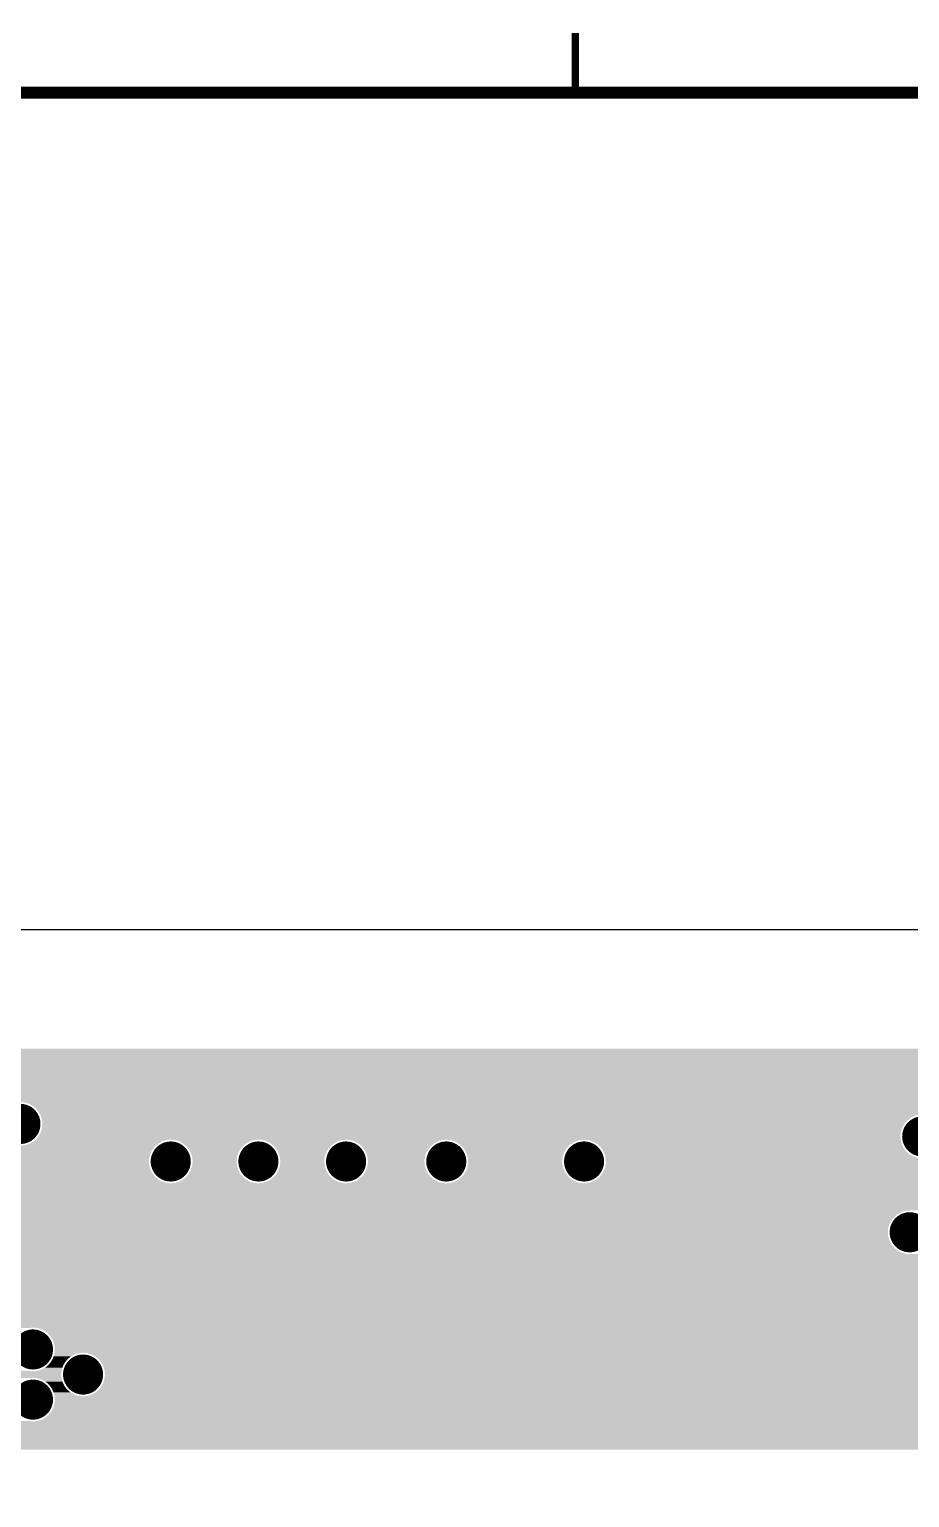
# Model space of a CAD drawing. Extents: x 295 to 953, y 10 to 290.
# Drawn here: x 712.9 to 749.7, y 226.3 to 287.6 of the extents above; entities that cross this region are included whole.
import ezdxf

# ---------------------------------------------------------------- set-up
doc = ezdxf.new("R2010")
doc.units = 0
doc.header["$LTSCALE"] = 5
doc.header["$MEASUREMENT"] = 0
doc.layers.get('0').update_dxf_attribs({"linetype": 'CONTINUOUS', "lineweight": 25})
doc.layers.add('테두리', color=3, linetype='CONTINUOUS')

# ---------------------------------------------------------------- blocks, each defined once
blk = doc.blocks.new('C')
at = {"layer": '테두리'}
for points, const_width in [([(258.75, 287.5), (258.75, 285)], 0.3), ([(15, 285), (15, 15), (405, 15), (405, 285), (15, 285)], 0.5)]:
    blk.add_lwpolyline(points, dxfattribs=dict(at, const_width=const_width))

msp = doc.modelspace()

# ---------------------------------------------------------------- linework, layer by layer
msp.add_line((863.527, 250.004), (510.427, 250.004))
msp.add_line((863.527, 250.004), (510.427, 250.004))
at = {"const_width": 0.838}
for points in [[(712.102, 241.894, 1), (712.94, 241.894, 1)], [(749.821, 241.37, 1), (750.659, 241.37, 1)], [(718.389, 240.323, 1), (719.227, 240.323, 1)], [(722.056, 240.323, 1), (722.894, 240.323, 1)], [(725.723, 240.323, 1), (726.561, 240.323, 1)], [(729.914, 240.323, 1), (730.752, 240.323, 1)], [(735.677, 240.323, 1), (736.515, 240.323, 1)], [(749.297, 237.364, 1), (750.136, 237.364, 1)], [(712.626, 232.465, 1), (713.464, 232.465, 1)], [(714.722, 231.417, 1), (715.56, 231.417, 1)], [(712.626, 230.369, 1), (713.464, 230.369, 1)]]:
    msp.add_lwpolyline(points, format="xyb", close=True, dxfattribs=at)
for points in [[(632.368, 245.037), (632.369, 245.038), (858.682, 245.037), (858.682, 245.038)], [(632.368, 243.332), (632.368, 245.037), (858.682, 243.332), (858.682, 245.037)], [(673.789, 243.331), (673.755, 243.332), (858.682, 243.331), (858.682, 243.332)], [(673.962, 243.308), (673.789, 243.331), (858.682, 243.308), (858.682, 243.331)], [(674.128, 243.252), (673.962, 243.308), (858.682, 243.252), (858.682, 243.308)], [(674.28, 243.166), (674.128, 243.252), (858.682, 243.166), (858.682, 243.252)], [(674.413, 243.052), (674.28, 243.166), (858.682, 243.052), (858.682, 243.166)], [(674.521, 242.915), (674.413, 243.052), (858.682, 242.915), (858.682, 243.052)], [(674.577, 242.808), (674.521, 242.915), (858.682, 242.808), (858.682, 242.915)], [(712.556, 242.807), (712.521, 242.808), (769.617, 242.807), (769.624, 242.808)], [(712.675, 242.791), (712.556, 242.807), (769.45, 242.791), (769.617, 242.807)], [(712.729, 242.784), (712.675, 242.791), (769.425, 242.784), (769.45, 242.791)], [(712.855, 242.742), (712.729, 242.784), (769.282, 242.742), (769.425, 242.784)], [(712.895, 242.728), (712.855, 242.742), (769.256, 242.728), (769.282, 242.742)], [(713.013, 242.661), (712.895, 242.728), (769.127, 242.661), (769.256, 242.728)], [(713.047, 242.642), (713.013, 242.661), (769.103, 242.642), (769.127, 242.661)], [(713.151, 242.552), (713.047, 242.642), (768.99, 242.552), (769.103, 242.642)], [(713.179, 242.528), (713.151, 242.552), (768.969, 242.528), (768.99, 242.552)], [(713.265, 242.42), (713.179, 242.528), (768.876, 242.42), (768.969, 242.528)], [(713.288, 242.391), (713.265, 242.42), (768.86, 242.391), (768.876, 242.42)], [(713.344, 242.284), (713.288, 242.391), (768.799, 242.284), (768.86, 242.391)], [(713.352, 242.267), (713.344, 242.284), (750.066, 242.267), (750.24, 242.284)], [(713.369, 242.236), (713.352, 242.267), (749.96, 242.236), (750.066, 242.267)], [(713.374, 242.218), (713.369, 242.236), (749.899, 242.218), (749.96, 242.236)], [(713.398, 242.137), (713.374, 242.218), (749.744, 242.137), (749.899, 242.218)], [(713.418, 242.068), (713.398, 242.137), (749.657, 242.068), (749.744, 242.137)], [(713.422, 242.029), (713.418, 242.068), (749.607, 242.029), (749.657, 242.068)], [(713.419, 241.744), (713.434, 241.86), (749.406, 241.744), (749.472, 241.86)], [(713.435, 241.896), (713.422, 242.029), (749.493, 241.896), (749.607, 242.029)], [(713.434, 241.86), (713.435, 241.894), (749.472, 241.86), (749.492, 241.894)], [(713.435, 241.894), (713.435, 241.896), (749.492, 241.894), (749.493, 241.896)], [(713.072, 241.17), (713.134, 241.22), (718.466, 241.17), (718.634, 241.22)], [(713.134, 241.22), (713.155, 241.236), (718.634, 241.22), (718.807, 241.236)], [(713.155, 241.236), (713.269, 241.369), (749.34, 241.236), (749.327, 241.369)], [(713.155, 241.236), (713.155, 241.236), (718.807, 241.236), (718.808, 241.236)], [(713.269, 241.369), (713.27, 241.37), (749.327, 241.369), (749.327, 241.37)], [(713.27, 241.37), (713.289, 241.405), (749.327, 241.37), (749.327, 241.405)], [(713.289, 241.405), (713.355, 241.521), (749.327, 241.405), (749.343, 241.521)], [(713.355, 241.521), (713.374, 241.578), (749.343, 241.521), (749.351, 241.578)], [(713.374, 241.578), (713.411, 241.687), (749.351, 241.578), (749.387, 241.687)], [(713.411, 241.687), (713.419, 241.744), (749.387, 241.687), (749.406, 241.744)], [(718.842, 241.236), (718.808, 241.236), (722.468, 241.236), (722.475, 241.236)], [(718.962, 241.22), (718.842, 241.236), (722.301, 241.22), (722.468, 241.236)], [(719.016, 241.212), (718.962, 241.22), (722.277, 241.212), (722.301, 241.22)], [(722.509, 241.236), (722.475, 241.236), (726.135, 241.236), (726.142, 241.236)], [(722.629, 241.22), (722.509, 241.236), (725.968, 241.22), (726.135, 241.236)], [(722.683, 241.212), (722.629, 241.22), (725.944, 241.212), (725.968, 241.22)], [(726.177, 241.236), (726.142, 241.236), (730.326, 241.236), (730.333, 241.236)], [(726.296, 241.22), (726.177, 241.236), (730.159, 241.22), (730.326, 241.236)], [(726.35, 241.212), (726.296, 241.22), (730.135, 241.212), (730.159, 241.22)], [(730.368, 241.236), (730.333, 241.236), (736.089, 241.236), (736.096, 241.236)], [(730.487, 241.22), (730.368, 241.236), (735.922, 241.22), (736.089, 241.236)], [(730.541, 241.212), (730.487, 241.22), (735.897, 241.212), (735.922, 241.22)], [(736.303, 241.212), (736.13, 241.236), (749.342, 241.212), (749.34, 241.236)], [(632.368, 240.848), (632.368, 240.981), (718.06, 240.848), (718.174, 240.981)], [(632.368, 240.696), (632.368, 240.848), (717.974, 240.696), (718.06, 240.848)], [(632.368, 240.53), (632.368, 240.696), (717.918, 240.53), (717.974, 240.696)], [(712.522, 240.981), (712.695, 240.997), (718.174, 240.981), (718.195, 240.997)], [(712.695, 240.997), (712.863, 241.047), (718.195, 240.997), (718.257, 241.047)], [(712.863, 241.047), (712.945, 241.089), (718.257, 241.047), (718.311, 241.089)], [(712.945, 241.089), (713.018, 241.128), (718.311, 241.089), (718.384, 241.128)], [(713.018, 241.128), (713.072, 241.17), (718.384, 241.128), (718.466, 241.17)], [(719.141, 241.17), (719.016, 241.212), (722.133, 241.17), (722.277, 241.212)], [(719.181, 241.157), (719.141, 241.17), (722.107, 241.157), (722.133, 241.17)], [(719.299, 241.089), (719.181, 241.157), (721.978, 241.089), (722.107, 241.157)], [(719.333, 241.07), (719.299, 241.089), (721.954, 241.07), (721.978, 241.089)], [(719.438, 240.981), (719.333, 241.07), (721.841, 240.981), (721.954, 241.07)], [(719.466, 240.956), (719.438, 240.981), (721.82, 240.956), (721.841, 240.981)], [(719.552, 240.848), (719.466, 240.956), (721.727, 240.848), (721.82, 240.956)], [(719.575, 240.82), (719.552, 240.848), (721.711, 240.82), (721.727, 240.848)], [(719.639, 240.696), (719.575, 240.82), (721.641, 240.696), (721.711, 240.82)], [(719.655, 240.664), (719.639, 240.696), (721.63, 240.664), (721.641, 240.696)], [(719.695, 240.53), (719.655, 240.664), (721.585, 240.53), (721.63, 240.664)], [(722.808, 241.17), (722.683, 241.212), (725.8, 241.17), (725.944, 241.212)], [(722.848, 241.157), (722.808, 241.17), (725.774, 241.157), (725.8, 241.17)], [(722.966, 241.089), (722.848, 241.157), (725.645, 241.089), (725.774, 241.157)], [(723, 241.07), (722.966, 241.089), (725.621, 241.07), (725.645, 241.089)], [(723.105, 240.981), (723, 241.07), (725.508, 240.981), (725.621, 241.07)], [(723.133, 240.956), (723.105, 240.981), (725.487, 240.956), (725.508, 240.981)], [(723.219, 240.848), (723.133, 240.956), (725.395, 240.848), (725.487, 240.956)], [(723.242, 240.82), (723.219, 240.848), (725.378, 240.82), (725.395, 240.848)], [(723.306, 240.696), (723.242, 240.82), (725.308, 240.696), (725.378, 240.82)], [(723.322, 240.664), (723.306, 240.696), (725.298, 240.664), (725.308, 240.696)], [(723.362, 240.53), (723.322, 240.664), (725.252, 240.53), (725.298, 240.664)], [(726.475, 241.17), (726.35, 241.212), (729.991, 241.17), (730.135, 241.212)], [(726.515, 241.157), (726.475, 241.17), (729.965, 241.157), (729.991, 241.17)], [(726.634, 241.089), (726.515, 241.157), (729.836, 241.089), (729.965, 241.157)], [(726.667, 241.07), (726.634, 241.089), (729.812, 241.07), (729.836, 241.089)], [(726.772, 240.981), (726.667, 241.07), (729.699, 240.981), (729.812, 241.07)], [(726.8, 240.956), (726.772, 240.981), (729.678, 240.956), (729.699, 240.981)], [(726.886, 240.848), (726.8, 240.956), (729.586, 240.848), (729.678, 240.956)], [(726.909, 240.82), (726.886, 240.848), (729.569, 240.82), (729.586, 240.848)], [(726.973, 240.696), (726.909, 240.82), (729.499, 240.696), (729.569, 240.82)], [(726.989, 240.664), (726.973, 240.696), (729.489, 240.664), (729.499, 240.696)], [(727.029, 240.53), (726.989, 240.664), (729.443, 240.53), (729.489, 240.664)], [(730.666, 241.17), (730.541, 241.212), (735.754, 241.17), (735.897, 241.212)], [(730.706, 241.157), (730.666, 241.17), (735.728, 241.157), (735.754, 241.17)], [(730.825, 241.089), (730.706, 241.157), (735.599, 241.089), (735.728, 241.157)], [(730.858, 241.07), (730.825, 241.089), (735.575, 241.07), (735.599, 241.089)], [(730.963, 240.981), (730.858, 241.07), (735.462, 240.981), (735.575, 241.07)], [(730.991, 240.956), (730.963, 240.981), (735.441, 240.956), (735.462, 240.981)], [(731.077, 240.848), (730.991, 240.956), (735.348, 240.848), (735.441, 240.956)], [(731.1, 240.82), (731.077, 240.848), (735.332, 240.82), (735.348, 240.848)], [(731.164, 240.696), (731.1, 240.82), (735.262, 240.696), (735.332, 240.82)], [(731.18, 240.664), (731.164, 240.696), (735.251, 240.664), (735.262, 240.696)], [(731.22, 240.53), (731.18, 240.664), (735.206, 240.53), (735.251, 240.664)], [(736.351, 241.196), (736.303, 241.212), (749.343, 241.196), (749.342, 241.212)], [(736.469, 241.157), (736.351, 241.196), (749.355, 241.157), (749.343, 241.196)], [(736.621, 241.07), (736.469, 241.157), (749.381, 241.07), (749.355, 241.157)], [(736.669, 241.029), (736.621, 241.07), (749.393, 241.029), (749.381, 241.07)], [(736.754, 240.956), (736.669, 241.029), (749.431, 240.956), (749.393, 241.029)], [(736.82, 240.874), (736.754, 240.956), (749.474, 240.874), (749.431, 240.956)], [(736.862, 240.82), (736.82, 240.874), (749.517, 240.82), (749.474, 240.874)], [(736.905, 240.737), (736.862, 240.82), (749.582, 240.737), (749.517, 240.82)], [(736.943, 240.664), (736.905, 240.737), (749.667, 240.664), (749.582, 240.737)], [(736.955, 240.623), (736.943, 240.664), (749.715, 240.623), (749.667, 240.664)], [(736.981, 240.537), (736.955, 240.623), (749.867, 240.537), (749.715, 240.623)], [(632.368, 240.357), (632.368, 240.53), (717.895, 240.357), (717.918, 240.53)], [(632.368, 240.323), (632.368, 240.357), (717.894, 240.323), (717.895, 240.357)], [(632.368, 240.149), (632.368, 240.323), (717.911, 240.149), (717.894, 240.323)], [(632.368, 239.981), (632.368, 240.149), (717.96, 239.981), (717.911, 240.149)], [(719.652, 239.981), (719.698, 240.115), (721.628, 239.981), (721.588, 240.115)], [(719.705, 240.497), (719.695, 240.53), (721.581, 240.497), (721.585, 240.53)], [(719.698, 240.115), (719.702, 240.149), (721.588, 240.115), (721.578, 240.149)], [(719.702, 240.149), (719.721, 240.288), (721.578, 240.149), (721.565, 240.288)], [(719.718, 240.357), (719.705, 240.497), (721.562, 240.357), (721.581, 240.497)], [(719.721, 240.323), (719.718, 240.357), (721.561, 240.323), (721.562, 240.357)], [(719.721, 240.288), (719.721, 240.323), (721.565, 240.288), (721.561, 240.323)], [(723.32, 239.981), (723.365, 240.115), (725.295, 239.981), (725.255, 240.115)], [(723.372, 240.497), (723.362, 240.53), (725.248, 240.497), (725.252, 240.53)], [(723.365, 240.115), (723.369, 240.149), (725.255, 240.115), (725.245, 240.149)], [(723.369, 240.149), (723.388, 240.288), (725.245, 240.149), (725.232, 240.288)], [(723.385, 240.357), (723.372, 240.497), (725.229, 240.357), (725.248, 240.497)], [(723.389, 240.323), (723.385, 240.357), (725.228, 240.323), (725.229, 240.357)], [(723.388, 240.288), (723.389, 240.323), (725.232, 240.288), (725.228, 240.323)], [(726.987, 239.981), (727.032, 240.115), (729.486, 239.981), (729.446, 240.115)], [(727.039, 240.497), (727.029, 240.53), (729.439, 240.497), (729.443, 240.53)], [(727.032, 240.115), (727.036, 240.149), (729.446, 240.115), (729.436, 240.149)], [(727.036, 240.149), (727.055, 240.288), (729.436, 240.149), (729.423, 240.288)], [(727.052, 240.357), (727.039, 240.497), (729.42, 240.357), (729.439, 240.497)], [(727.056, 240.323), (727.052, 240.357), (729.419, 240.323), (729.42, 240.357)], [(727.055, 240.288), (727.056, 240.323), (729.423, 240.288), (729.419, 240.323)], [(731.178, 239.981), (731.223, 240.115), (735.248, 239.981), (735.209, 240.115)], [(731.23, 240.497), (731.22, 240.53), (735.201, 240.497), (735.206, 240.53)], [(731.223, 240.115), (731.227, 240.149), (735.209, 240.115), (735.199, 240.149)], [(731.227, 240.149), (731.246, 240.288), (735.199, 240.149), (735.185, 240.288)], [(731.243, 240.357), (731.23, 240.497), (735.183, 240.357), (735.201, 240.497)], [(731.247, 240.323), (731.243, 240.357), (735.182, 240.323), (735.183, 240.357)], [(731.246, 240.288), (731.247, 240.323), (735.185, 240.288), (735.182, 240.323)], [(736.93, 239.949), (736.949, 240.007), (833.687, 239.949), (833.694, 240.007)], [(736.949, 240.007), (736.985, 240.115), (833.694, 240.007), (833.731, 240.115)], [(736.993, 240.497), (736.981, 240.537), (749.985, 240.497), (749.867, 240.537)], [(736.985, 240.115), (736.993, 240.172), (833.731, 240.115), (833.75, 240.172)], [(736.994, 240.481), (736.993, 240.497), (750.033, 240.481), (749.985, 240.497)], [(736.993, 240.172), (737.009, 240.288), (833.75, 240.172), (833.816, 240.288)], [(736.996, 240.457), (736.994, 240.481), (750.206, 240.457), (750.033, 240.481)], [(737.009, 240.324), (736.996, 240.457), (833.837, 240.324), (833.95, 240.457)], [(736.996, 240.457), (736.996, 240.457), (750.24, 240.457), (750.206, 240.457)], [(737.009, 240.323), (737.009, 240.324), (833.836, 240.323), (833.837, 240.324)], [(737.009, 240.288), (737.009, 240.323), (833.816, 240.288), (833.836, 240.323)], [(632.368, 239.826), (632.368, 239.981), (718.041, 239.826), (717.96, 239.981)], [(632.368, 239.689), (632.368, 239.826), (718.15, 239.689), (718.041, 239.826)], [(632.368, 239.575), (632.368, 239.689), (718.282, 239.575), (718.15, 239.689)], [(632.368, 239.489), (632.368, 239.575), (718.434, 239.489), (718.282, 239.575)], [(632.368, 239.433), (632.368, 239.489), (718.6, 239.433), (718.434, 239.489)], [(632.368, 239.41), (632.368, 239.433), (718.773, 239.41), (718.6, 239.433)], [(632.368, 239.409), (632.368, 239.41), (718.808, 239.409), (718.773, 239.41)], [(632.368, 239.302), (632.368, 239.409), (833.817, 239.302), (833.762, 239.409)], [(718.808, 239.409), (718.815, 239.41), (722.475, 239.409), (722.441, 239.41)], [(718.815, 239.41), (718.982, 239.426), (722.441, 239.41), (722.321, 239.426)], [(718.982, 239.426), (719.006, 239.433), (722.321, 239.426), (722.267, 239.433)], [(719.006, 239.433), (719.15, 239.475), (722.267, 239.433), (722.142, 239.475)], [(719.15, 239.475), (719.175, 239.489), (722.142, 239.475), (722.102, 239.489)], [(719.175, 239.489), (719.305, 239.556), (722.102, 239.489), (721.984, 239.556)], [(719.305, 239.556), (719.329, 239.575), (721.984, 239.556), (721.95, 239.575)], [(719.329, 239.575), (719.442, 239.665), (721.95, 239.575), (721.845, 239.665)], [(719.442, 239.665), (719.462, 239.689), (721.845, 239.665), (721.817, 239.689)], [(719.462, 239.689), (719.555, 239.797), (721.817, 239.689), (721.731, 239.797)], [(719.555, 239.797), (719.572, 239.826), (721.731, 239.797), (721.708, 239.826)], [(719.572, 239.826), (719.642, 239.949), (721.708, 239.826), (721.644, 239.949)], [(719.642, 239.949), (719.652, 239.981), (721.644, 239.949), (721.628, 239.981)], [(722.475, 239.409), (722.482, 239.41), (726.142, 239.409), (726.108, 239.41)], [(722.482, 239.41), (722.649, 239.426), (726.108, 239.41), (725.988, 239.426)], [(722.649, 239.426), (722.673, 239.433), (725.988, 239.426), (725.934, 239.433)], [(722.673, 239.433), (722.817, 239.475), (725.934, 239.433), (725.809, 239.475)], [(722.817, 239.475), (722.843, 239.489), (725.809, 239.475), (725.769, 239.489)], [(722.843, 239.489), (722.972, 239.556), (725.769, 239.489), (725.651, 239.556)], [(722.972, 239.556), (722.996, 239.575), (725.651, 239.556), (725.617, 239.575)], [(722.996, 239.575), (723.109, 239.665), (725.617, 239.575), (725.512, 239.665)], [(723.109, 239.665), (723.13, 239.689), (725.512, 239.665), (725.484, 239.689)], [(723.13, 239.689), (723.222, 239.797), (725.484, 239.689), (725.398, 239.797)], [(723.222, 239.797), (723.239, 239.826), (725.398, 239.797), (725.375, 239.826)], [(723.239, 239.826), (723.309, 239.949), (725.375, 239.826), (725.311, 239.949)], [(723.309, 239.949), (723.32, 239.981), (725.311, 239.949), (725.295, 239.981)], [(726.142, 239.409), (726.149, 239.41), (730.333, 239.409), (730.299, 239.41)], [(726.149, 239.41), (726.316, 239.426), (730.299, 239.41), (730.179, 239.426)], [(726.316, 239.426), (726.34, 239.433), (730.179, 239.426), (730.125, 239.433)], [(726.34, 239.433), (726.484, 239.475), (730.125, 239.433), (730, 239.475)], [(726.484, 239.475), (726.51, 239.489), (730, 239.475), (729.96, 239.489)], [(726.51, 239.489), (726.639, 239.556), (729.96, 239.489), (729.842, 239.556)], [(726.639, 239.556), (726.663, 239.575), (729.842, 239.556), (729.808, 239.575)], [(726.663, 239.575), (726.776, 239.665), (729.808, 239.575), (729.703, 239.665)], [(726.776, 239.665), (726.797, 239.689), (729.703, 239.665), (729.675, 239.689)], [(726.797, 239.689), (726.89, 239.797), (729.675, 239.689), (729.589, 239.797)], [(726.89, 239.797), (726.906, 239.826), (729.589, 239.797), (729.566, 239.826)], [(726.906, 239.826), (726.976, 239.949), (729.566, 239.826), (729.502, 239.949)], [(726.976, 239.949), (726.987, 239.981), (729.502, 239.949), (729.486, 239.981)], [(730.333, 239.409), (730.34, 239.41), (736.096, 239.409), (736.061, 239.41)], [(730.34, 239.41), (730.507, 239.426), (736.061, 239.41), (735.942, 239.426)], [(730.507, 239.426), (730.531, 239.433), (735.942, 239.426), (735.888, 239.433)], [(730.531, 239.433), (730.675, 239.475), (735.888, 239.433), (735.762, 239.475)], [(730.675, 239.475), (730.701, 239.489), (735.762, 239.475), (735.722, 239.489)], [(730.701, 239.489), (730.83, 239.556), (735.722, 239.489), (735.604, 239.556)], [(730.83, 239.556), (730.854, 239.575), (735.604, 239.556), (735.57, 239.575)], [(730.854, 239.575), (730.967, 239.665), (735.57, 239.575), (735.466, 239.665)], [(730.967, 239.665), (730.988, 239.689), (735.466, 239.665), (735.438, 239.689)], [(730.988, 239.689), (731.081, 239.797), (735.438, 239.689), (735.352, 239.797)], [(731.081, 239.797), (731.097, 239.826), (735.352, 239.797), (735.329, 239.826)], [(731.097, 239.826), (731.167, 239.949), (735.329, 239.826), (735.265, 239.949)], [(731.167, 239.949), (731.178, 239.981), (735.265, 239.949), (735.248, 239.981)], [(736.096, 239.409), (736.27, 239.426), (833.762, 239.409), (833.753, 239.426)], [(736.27, 239.426), (736.376, 239.457), (833.753, 239.426), (833.737, 239.457)], [(736.376, 239.457), (736.437, 239.475), (833.737, 239.457), (833.731, 239.475)], [(736.437, 239.475), (736.593, 239.556), (833.731, 239.475), (833.708, 239.556)], [(736.593, 239.556), (736.679, 239.625), (833.708, 239.556), (833.687, 239.625)], [(736.679, 239.625), (736.729, 239.665), (833.687, 239.625), (833.683, 239.665)], [(736.729, 239.665), (736.843, 239.797), (833.683, 239.665), (833.671, 239.797)], [(736.843, 239.797), (736.844, 239.799), (833.671, 239.797), (833.671, 239.799)], [(736.844, 239.799), (736.864, 239.833), (833.671, 239.799), (833.671, 239.833)], [(736.864, 239.833), (736.93, 239.949), (833.671, 239.833), (833.687, 239.949)], [(632.368, 239.165), (632.368, 239.302), (833.926, 239.165), (833.817, 239.302)], [(632.368, 239.051), (632.368, 239.165), (834.059, 239.051), (833.926, 239.165)], [(632.368, 238.965), (632.368, 239.051), (834.211, 238.965), (834.059, 239.051)], [(632.368, 238.909), (632.368, 238.965), (834.377, 238.909), (834.211, 238.965)], [(632.368, 238.886), (632.368, 238.909), (834.55, 238.886), (834.377, 238.909)], [(632.368, 238.885), (632.368, 238.886), (834.584, 238.885), (834.55, 238.886)], [(632.368, 238.617), (632.368, 238.885), (858.682, 238.617), (858.682, 238.885)], [(632.368, 238.6), (632.368, 238.617), (774.165, 238.6), (774.339, 238.617)], [(632.368, 238.551), (632.368, 238.6), (773.997, 238.551), (774.165, 238.6)], [(632.368, 238.47), (632.368, 238.551), (773.842, 238.47), (773.997, 238.551)], [(632.368, 238.361), (632.368, 238.47), (773.705, 238.361), (773.842, 238.47)], [(632.368, 238.278), (632.368, 238.361), (773.633, 238.278), (773.705, 238.361)], [(632.368, 238.261), (632.368, 238.278), (749.542, 238.261), (749.716, 238.278)], [(632.368, 238.211), (632.368, 238.261), (749.375, 238.211), (749.542, 238.261)], [(632.368, 238.131), (632.368, 238.211), (749.22, 238.131), (749.375, 238.211)], [(632.368, 238.022), (632.368, 238.131), (749.083, 238.022), (749.22, 238.131)], [(632.368, 237.889), (632.368, 238.022), (748.969, 237.889), (749.083, 238.022)], [(632.368, 237.737), (632.368, 237.889), (748.883, 237.737), (748.969, 237.889)], [(632.368, 237.572), (632.368, 237.737), (748.827, 237.572), (748.883, 237.737)], [(632.368, 237.398), (632.368, 237.572), (748.803, 237.398), (748.827, 237.572)], [(632.368, 237.364), (632.368, 237.398), (748.803, 237.364), (748.803, 237.398)], [(632.368, 237.19), (632.368, 237.364), (748.82, 237.19), (748.803, 237.364)], [(632.368, 237.022), (632.368, 237.19), (748.869, 237.022), (748.82, 237.19)], [(632.368, 236.867), (632.368, 237.022), (748.95, 236.867), (748.869, 237.022)], [(632.368, 236.73), (632.368, 236.867), (749.058, 236.73), (748.95, 236.867)], [(632.368, 236.616), (632.368, 236.73), (749.191, 236.616), (749.058, 236.73)], [(632.368, 236.53), (632.368, 236.616), (749.343, 236.53), (749.191, 236.616)], [(632.368, 236.474), (632.368, 236.53), (749.509, 236.474), (749.343, 236.53)], [(632.368, 236.451), (632.368, 236.474), (749.682, 236.451), (749.509, 236.474)], [(632.368, 236.45), (632.368, 236.451), (749.716, 236.45), (749.682, 236.451)], [(632.368, 235.998), (632.368, 236.45), (858.957, 235.998), (858.767, 236.45)], [(687.934, 235.997), (687.899, 235.998), (858.957, 235.997), (858.957, 235.998)], [(688.107, 235.974), (687.934, 235.997), (858.967, 235.974), (858.957, 235.997)], [(688.169, 235.953), (688.107, 235.974), (858.976, 235.953), (858.967, 235.974)], [(688.273, 235.918), (688.169, 235.953), (859.004, 235.918), (858.976, 235.953)], [(688.291, 235.907), (688.273, 235.918), (859.013, 235.907), (859.004, 235.918)], [(688.31, 235.897), (688.291, 235.907), (859.032, 235.897), (859.013, 235.907)], [(688.425, 235.831), (688.31, 235.897), (859.19, 235.831), (859.032, 235.897)], [(688.557, 235.718), (688.425, 235.831), (859.465, 235.718), (859.19, 235.831)], [(688.638, 235.616), (688.557, 235.718), (859.711, 235.616), (859.465, 235.718)], [(688.644, 235.608), (688.638, 235.616), (859.751, 235.608), (859.711, 235.616)], [(688.666, 235.581), (688.645, 235.608), (866.381, 235.581), (866.381, 235.608)], [(688.722, 235.474), (688.666, 235.581), (866.381, 235.474), (866.381, 235.581)], [(696.316, 235.473), (696.281, 235.474), (866.381, 235.473), (866.381, 235.474)], [(696.489, 235.45), (696.316, 235.473), (866.381, 235.45), (866.381, 235.473)], [(696.655, 235.394), (696.489, 235.45), (866.381, 235.394), (866.381, 235.45)], [(696.807, 235.308), (696.655, 235.394), (866.381, 235.308), (866.381, 235.394)], [(696.939, 235.194), (696.807, 235.308), (866.381, 235.194), (866.381, 235.308)], [(697.048, 235.057), (696.939, 235.194), (866.381, 235.057), (866.381, 235.194)], [(697.104, 234.95), (697.048, 235.057), (866.381, 234.95), (866.381, 235.057)], [(697.112, 234.933), (697.104, 234.95), (825.504, 234.933), (825.678, 234.95)], [(697.129, 234.902), (697.112, 234.933), (825.398, 234.902), (825.504, 234.933)], [(697.134, 234.884), (697.129, 234.902), (825.337, 234.884), (825.398, 234.902)], [(697.158, 234.803), (697.134, 234.884), (825.182, 234.803), (825.337, 234.884)], [(697.178, 234.734), (697.158, 234.803), (825.095, 234.734), (825.182, 234.803)], [(697.182, 234.694), (697.178, 234.734), (825.045, 234.694), (825.095, 234.734)], [(697.179, 234.41), (697.194, 234.526), (824.844, 234.41), (824.91, 234.526)], [(697.195, 234.562), (697.182, 234.694), (824.931, 234.562), (825.045, 234.694)], [(697.194, 234.526), (697.195, 234.56), (824.91, 234.526), (824.93, 234.56)], [(697.195, 234.56), (697.195, 234.562), (824.93, 234.56), (824.931, 234.562)], [(696.915, 233.902), (697.029, 234.035), (824.778, 233.902), (824.765, 234.035)], [(697.029, 234.035), (697.03, 234.036), (824.765, 234.035), (824.765, 234.036)], [(697.03, 234.036), (697.049, 234.071), (824.765, 234.036), (824.765, 234.071)], [(697.049, 234.071), (697.115, 234.187), (824.765, 234.071), (824.781, 234.187)], [(697.115, 234.187), (697.134, 234.244), (824.781, 234.187), (824.789, 234.244)], [(697.134, 234.244), (697.171, 234.352), (824.789, 234.244), (824.825, 234.352)], [(697.171, 234.352), (697.179, 234.41), (824.825, 234.352), (824.844, 234.41)], [(697.887, 233.901), (697.853, 233.902), (824.778, 233.901), (824.778, 233.902)], [(698.061, 233.878), (697.887, 233.901), (824.78, 233.878), (824.778, 233.901)], [(698.108, 233.862), (698.061, 233.878), (824.781, 233.862), (824.78, 233.878)], [(698.226, 233.822), (698.108, 233.862), (824.793, 233.822), (824.781, 233.862)], [(698.378, 233.736), (698.226, 233.822), (824.819, 233.736), (824.793, 233.822)], [(698.427, 233.695), (698.378, 233.736), (824.831, 233.695), (824.819, 233.736)], [(698.511, 233.622), (698.427, 233.695), (824.869, 233.622), (824.831, 233.695)], [(698.577, 233.539), (698.511, 233.622), (824.912, 233.539), (824.869, 233.622)], [(698.62, 233.485), (698.577, 233.539), (824.955, 233.485), (824.912, 233.539)], [(698.663, 233.402), (698.62, 233.485), (825.02, 233.402), (824.955, 233.485)], [(698.675, 233.378), (698.663, 233.402), (825.049, 233.378), (825.02, 233.402)], [(698.684, 233.361), (698.675, 233.378), (712.871, 233.361), (713.045, 233.378)], [(713.08, 233.378), (713.045, 233.378), (824.1, 233.378), (824.107, 233.378)], [(713.199, 233.361), (713.08, 233.378), (823.933, 233.361), (824.1, 233.378)], [(713.253, 233.354), (713.199, 233.361), (823.908, 233.354), (823.933, 233.361)], [(713.379, 233.312), (713.253, 233.354), (823.765, 233.312), (823.908, 233.354)], [(713.419, 233.298), (713.379, 233.312), (823.739, 233.298), (823.765, 233.312)], [(713.537, 233.231), (713.419, 233.298), (823.61, 233.231), (823.739, 233.298)], [(713.571, 233.212), (713.537, 233.231), (823.586, 233.212), (823.61, 233.231)], [(713.675, 233.123), (713.571, 233.212), (823.473, 233.123), (823.586, 233.212)], [(713.703, 233.098), (713.675, 233.123), (823.452, 233.098), (823.473, 233.123)], [(713.789, 232.99), (713.703, 233.098), (823.359, 232.99), (823.452, 233.098)], [(713.812, 232.961), (713.789, 232.99), (823.343, 232.961), (823.359, 232.99)], [(713.868, 232.854), (713.812, 232.961), (823.282, 232.854), (823.343, 232.961)], [(713.876, 232.838), (713.868, 232.854), (751.114, 232.838), (751.288, 232.854)], [(713.893, 232.806), (713.876, 232.838), (751.008, 232.806), (751.114, 232.838)], [(713.898, 232.788), (713.893, 232.806), (750.946, 232.788), (751.008, 232.806)], [(713.922, 232.707), (713.898, 232.788), (750.791, 232.707), (750.946, 232.788)], [(713.942, 232.639), (713.922, 232.707), (750.704, 232.639), (750.791, 232.707)], [(713.946, 232.599), (713.942, 232.639), (750.654, 232.599), (750.704, 232.639)], [(713.794, 231.942), (713.87, 232.075), (714.393, 231.942), (714.507, 232.075)], [(713.87, 232.075), (713.879, 232.091), (714.507, 232.075), (714.528, 232.091)], [(713.879, 232.091), (713.91, 232.184), (714.528, 232.091), (714.644, 232.184)], [(713.91, 232.184), (713.935, 232.257), (714.644, 232.184), (714.785, 232.257)], [(713.935, 232.257), (713.936, 232.264), (714.785, 232.257), (714.799, 232.264)], [(713.936, 232.264), (713.943, 232.314), (714.799, 232.264), (714.967, 232.314)], [(713.943, 232.314), (713.945, 232.33), (714.967, 232.314), (715.141, 232.33)], [(713.945, 232.33), (713.958, 232.43), (750.464, 232.33), (750.52, 232.43)], [(713.959, 232.466), (713.946, 232.599), (750.541, 232.466), (750.654, 232.599)], [(713.958, 232.43), (713.959, 232.465), (750.52, 232.43), (750.54, 232.465)], [(713.959, 232.465), (713.959, 232.466), (750.54, 232.465), (750.541, 232.466)], [(715.175, 232.33), (715.141, 232.33), (750.463, 232.33), (750.464, 232.33)], [(715.293, 232.314), (715.175, 232.33), (750.454, 232.314), (750.463, 232.33)], [(715.348, 232.307), (715.293, 232.314), (750.452, 232.307), (750.454, 232.314)], [(715.514, 232.251), (715.348, 232.307), (750.433, 232.251), (750.452, 232.307)], [(715.666, 232.164), (715.514, 232.251), (750.404, 232.164), (750.433, 232.251)], [(715.685, 232.148), (715.666, 232.164), (750.398, 232.148), (750.404, 232.164)], [(715.799, 232.051), (715.685, 232.148), (750.385, 232.051), (750.398, 232.148)], [(715.859, 231.975), (715.799, 232.051), (750.375, 231.975), (750.385, 232.051)], [(696.91, 231.552), (696.883, 231.575), (713.011, 231.552), (712.838, 231.575)], [(696.911, 231.551), (696.91, 231.552), (713.045, 231.551), (713.011, 231.552)], [(696.939, 231.527), (696.911, 231.551), (714.238, 231.527), (714.241, 231.551)], [(696.999, 231.451), (696.939, 231.527), (714.228, 231.451), (714.238, 231.527)], [(697.026, 231.417), (696.999, 231.451), (714.227, 231.417), (714.228, 231.451)], [(697.048, 231.39), (697.026, 231.417), (714.23, 231.39), (714.227, 231.417)], [(713.045, 231.551), (713.219, 231.568), (714.241, 231.551), (714.243, 231.568)], [(713.219, 231.568), (713.387, 231.617), (714.243, 231.568), (714.25, 231.617)], [(713.387, 231.617), (713.401, 231.625), (714.25, 231.617), (714.251, 231.625)], [(713.401, 231.625), (713.542, 231.698), (714.251, 231.625), (714.276, 231.698)], [(713.542, 231.698), (713.658, 231.79), (714.276, 231.698), (714.307, 231.79)], [(713.658, 231.79), (713.679, 231.806), (714.307, 231.79), (714.316, 231.806)], [(713.679, 231.806), (713.793, 231.939), (714.316, 231.806), (714.392, 231.939)], [(713.793, 231.939), (713.794, 231.942), (714.392, 231.939), (714.393, 231.942)], [(715.886, 231.941), (715.859, 231.975), (750.374, 231.941), (750.375, 231.975)], [(715.907, 231.914), (715.886, 231.941), (750.377, 231.914), (750.374, 231.941)], [(715.984, 231.767), (715.907, 231.914), (750.391, 231.767), (750.377, 231.914)], [(715.988, 231.758), (715.984, 231.767), (750.394, 231.758), (750.391, 231.767)], [(716.035, 231.599), (715.988, 231.758), (750.441, 231.599), (750.394, 231.758)], [(716.038, 231.591), (716.035, 231.599), (750.445, 231.591), (750.441, 231.599)], [(716.052, 231.444), (716.038, 231.591), (750.521, 231.444), (750.445, 231.591)], [(716.054, 231.417), (716.052, 231.444), (750.543, 231.417), (750.521, 231.444)], [(716.054, 231.382), (716.054, 231.417), (750.57, 231.382), (750.543, 231.417)], [(697.104, 231.283), (697.048, 231.39), (714.24, 231.283), (714.23, 231.39)], [(697.112, 231.266), (697.104, 231.283), (712.871, 231.266), (713.045, 231.283)], [(713.08, 231.282), (713.045, 231.283), (714.24, 231.282), (714.24, 231.283)], [(713.253, 231.259), (713.08, 231.282), (714.242, 231.259), (714.24, 231.282)], [(713.3, 231.243), (713.253, 231.259), (714.244, 231.243), (714.242, 231.259)], [(713.419, 231.203), (713.3, 231.243), (714.256, 231.203), (714.244, 231.243)], [(713.571, 231.117), (713.419, 231.203), (714.281, 231.117), (714.256, 231.203)], [(713.619, 231.075), (713.571, 231.117), (714.293, 231.075), (714.281, 231.117)], [(713.703, 231.003), (713.619, 231.075), (714.331, 231.003), (714.293, 231.075)], [(713.769, 230.92), (713.703, 231.003), (714.374, 230.92), (714.331, 231.003)], [(713.812, 230.866), (713.769, 230.92), (714.417, 230.866), (714.374, 230.92)], [(713.855, 230.783), (713.812, 230.866), (714.483, 230.783), (714.417, 230.866)], [(715.774, 230.759), (715.888, 230.891), (752.559, 230.759), (752.634, 230.891)], [(715.888, 230.891), (715.89, 230.894), (752.634, 230.891), (752.636, 230.894)], [(715.89, 230.894), (715.965, 231.027), (752.636, 230.894), (752.75, 231.027)], [(715.965, 231.027), (715.966, 231.028), (751.288, 231.027), (751.254, 231.028)], [(715.966, 231.028), (715.975, 231.043), (751.254, 231.028), (751.136, 231.043)], [(715.975, 231.043), (715.977, 231.051), (751.136, 231.043), (751.08, 231.051)], [(715.977, 231.051), (715.996, 231.107), (751.08, 231.051), (750.915, 231.107)], [(715.996, 231.107), (716.025, 231.193), (750.915, 231.107), (750.763, 231.193)], [(716.025, 231.193), (716.03, 231.209), (750.763, 231.193), (750.744, 231.209)], [(716.03, 231.209), (716.044, 231.307), (750.744, 231.209), (750.63, 231.307)], [(716.044, 231.307), (716.054, 231.382), (750.63, 231.307), (750.57, 231.382)], [(713.893, 230.711), (713.855, 230.783), (714.567, 230.711), (714.483, 230.783)], [(713.905, 230.669), (713.893, 230.711), (714.615, 230.669), (714.567, 230.711)], [(713.93, 230.583), (713.905, 230.669), (714.767, 230.583), (714.615, 230.669)], [(713.942, 230.543), (713.93, 230.583), (714.886, 230.543), (714.767, 230.583)], [(713.935, 230.161), (713.939, 230.195), (752.497, 230.161), (752.487, 230.195)], [(713.939, 230.195), (713.958, 230.335), (752.487, 230.195), (752.473, 230.335)], [(713.944, 230.527), (713.942, 230.543), (714.933, 230.527), (714.886, 230.543)], [(713.946, 230.504), (713.944, 230.527), (715.106, 230.504), (714.933, 230.527)], [(713.946, 230.503), (713.946, 230.504), (715.141, 230.503), (715.106, 230.504)], [(713.956, 230.404), (713.946, 230.503), (752.471, 230.404), (752.484, 230.503)], [(713.959, 230.369), (713.956, 230.404), (752.47, 230.369), (752.471, 230.404)], [(713.958, 230.335), (713.959, 230.369), (752.473, 230.335), (752.47, 230.369)], [(715.141, 230.503), (715.315, 230.52), (752.484, 230.503), (752.486, 230.52)], [(715.315, 230.52), (715.482, 230.569), (752.486, 230.52), (752.493, 230.569)], [(715.482, 230.569), (715.496, 230.577), (752.493, 230.569), (752.494, 230.577)], [(715.496, 230.577), (715.638, 230.65), (752.494, 230.577), (752.519, 230.65)], [(715.638, 230.65), (715.754, 230.742), (752.519, 230.65), (752.55, 230.742)], [(715.754, 230.742), (715.774, 230.759), (752.55, 230.742), (752.559, 230.759)], [(713.413, 229.535), (713.542, 229.602), (753.01, 229.535), (752.892, 229.602)], [(713.542, 229.602), (713.566, 229.622), (752.892, 229.602), (752.858, 229.622)], [(713.566, 229.622), (713.679, 229.711), (752.858, 229.622), (752.754, 229.711)], [(713.679, 229.711), (713.7, 229.735), (752.754, 229.711), (752.725, 229.735)], [(713.7, 229.735), (713.793, 229.844), (752.725, 229.735), (752.639, 229.844)], [(713.793, 229.844), (713.809, 229.872), (752.639, 229.844), (752.617, 229.872)], [(713.809, 229.872), (713.879, 229.996), (752.617, 229.872), (752.553, 229.996)], [(713.879, 229.996), (713.89, 230.027), (752.553, 229.996), (752.536, 230.027)], [(713.89, 230.027), (713.935, 230.161), (752.536, 230.027), (752.497, 230.161)], [(632.368, 229.246), (632.368, 229.38), (846.191, 229.246), (846.35, 229.38)], [(632.368, 229.083), (632.368, 229.246), (846.052, 229.083), (846.191, 229.246)], [(632.368, 228.901), (632.368, 229.083), (845.939, 228.901), (846.052, 229.083)], [(660.157, 229.38), (660.214, 229.383), (846.35, 229.38), (846.353, 229.383)], [(660.214, 229.383), (660.224, 229.384), (846.353, 229.383), (846.354, 229.384)], [(660.224, 229.384), (660.272, 229.39), (846.354, 229.384), (846.363, 229.39)], [(660.272, 229.39), (660.328, 229.399), (846.363, 229.39), (846.379, 229.399)], [(660.328, 229.399), (660.384, 229.412), (846.379, 229.399), (846.4, 229.412)], [(660.384, 229.412), (660.44, 229.428), (846.4, 229.412), (846.427, 229.428)], [(660.44, 229.428), (660.494, 229.448), (846.427, 229.428), (846.459, 229.448)], [(660.494, 229.448), (660.512, 229.455), (846.459, 229.448), (846.471, 229.455)], [(687.899, 229.455), (687.906, 229.456), (713.045, 229.455), (713.011, 229.456)], [(687.906, 229.456), (688.073, 229.472), (713.011, 229.456), (712.891, 229.472)], [(713.045, 229.455), (713.052, 229.456), (753.384, 229.455), (753.349, 229.456)], [(713.052, 229.456), (713.219, 229.472), (753.349, 229.456), (753.229, 229.472)], [(713.219, 229.472), (713.244, 229.479), (753.229, 229.472), (753.176, 229.479)], [(713.244, 229.479), (713.387, 229.522), (753.176, 229.479), (753.05, 229.522)], [(713.387, 229.522), (713.413, 229.535), (753.05, 229.522), (753.01, 229.535)], [(632.368, 228.704), (632.368, 228.901), (845.856, 228.704), (845.939, 228.901)], [(632.368, 228.496), (632.368, 228.704), (845.805, 228.496), (845.856, 228.704)], [(632.368, 228.274), (632.368, 228.496), (845.787, 228.274), (845.805, 228.496)]]:
    msp.add_solid(points)

# ---------------------------------------------------------------- block references
msp.add_blockref('C', (476.978, 0))

doc.saveas('drawing.dxf')
